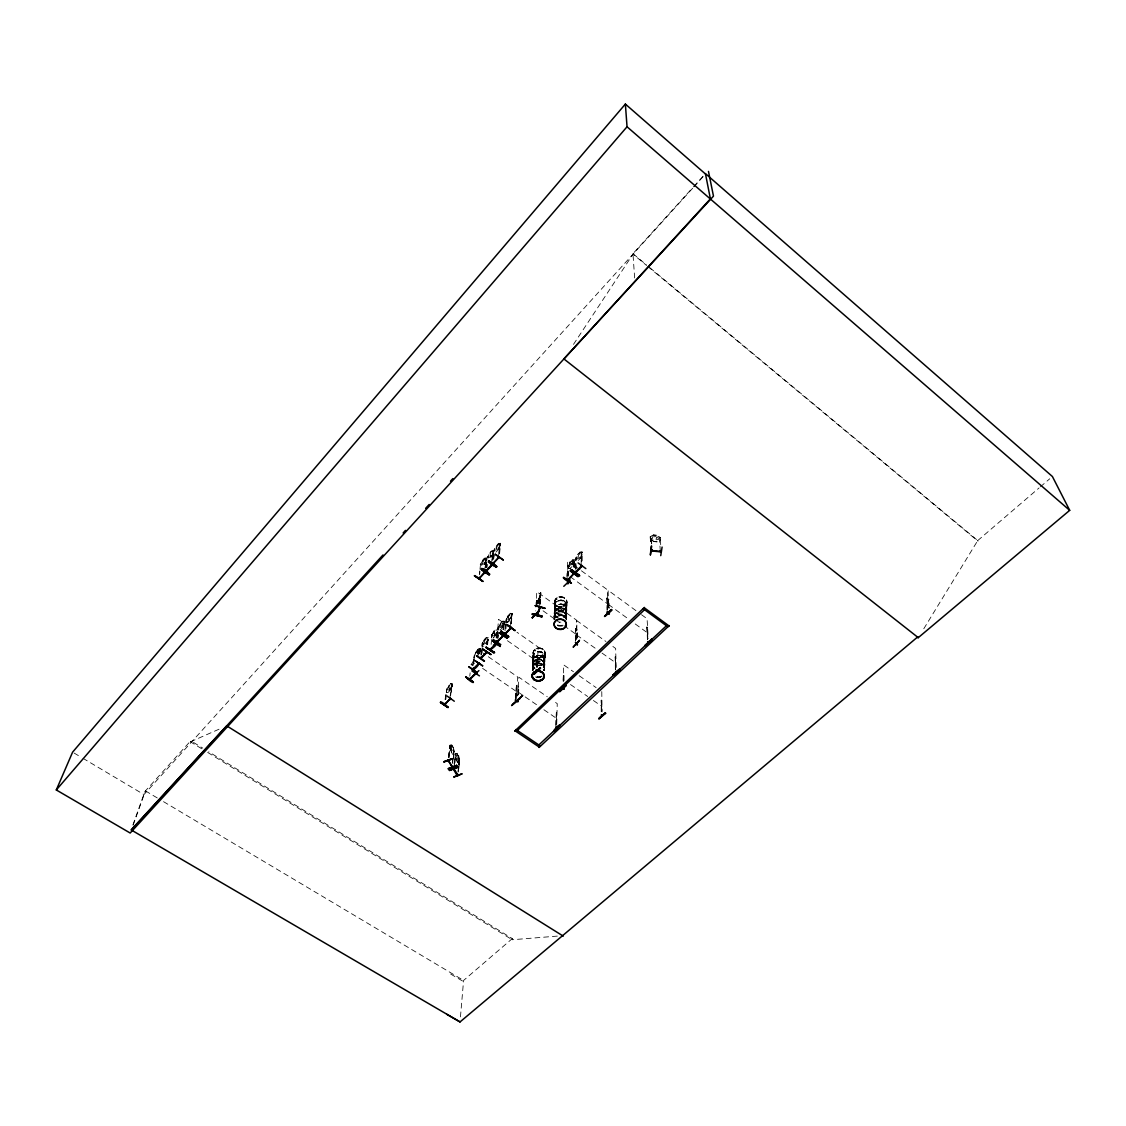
<?xml version="1.0" encoding="UTF-8"?>
<svg xmlns="http://www.w3.org/2000/svg" width="1126" height="1126" viewBox="0 0 1126 1126"><rect width="100%" height="100%" fill="white"/><g stroke="black" fill="none" stroke-linecap="round" stroke-linejoin="round"><path stroke-width="0.75" stroke-dasharray="5 3.75" d="M581.157 564.858L581.213 552.585L582.17 552.219L579.946 552.162M581.438 561.55L581.593 552.782M581.776 560.748L581.804 551.979M582.043 560.945L582.086 552.162M582.156 554.274L580.031 558.735L577.722 560.889L580.031 558.735L582.241 554.33L582.156 552.064L579.989 552.064L575.569 558.651M577.202 637.935L576.822 629.406L577.258 630.096M577.427 637.724L577.483 629.884M575.879 568.757L575.935 562.493M575.949 560.931L575.977 557.806L575.569 567.983M575.372 641.046L575.71 628.308L576.076 638.4M576.146 568.954L576.174 565.829M575.597 640.835L575.71 628.308M576.287 639.751L576.442 620.088L536.806 591.713L535.68 610.897M576.737 638.808L576.892 620.707L605.957 641.51M573.993 567.546L574.077 559.706L570.094 561.973L567.856 568.56L570.08 568.672L572.289 566.462L574.415 562.001M574.26 567.729L574.513 559.861L574.344 562.057M575.287 569.348L575.977 557.806M573.415 566.561L574.077 559.706M573.683 566.758L573.852 560.551M566.533 616.626L566.491 619.962A6.179 5.151 1.3 0 0 560.607 615.19A6.179 5.151 1.3 0 0 554.231 619.399M566.659 609.293L566.561 615.964L565.505 613.586L566.688 616.246L565.984 619.159A6.249 5.222 1.3 0 0 560.692 611.559A6.249 5.222 1.3 0 0 554.527 618.512L554.133 617.118M566.688 608.631L566.73 605.366M566.758 604.704C569.672 596.822 556.666 593.402 554.639 600.904M567.152 577.919C565.801 575.09 568.94 568.391 567.307 569.39M567.42 575.991L567.687 560.748L580.045 569.784M567.814 575.696L567.983 566.279L572.374 559.833L574.513 559.861M568.095 576.498L568.306 565.491L568.405 575.119M564.858 616.203L564.633 615.5L564.337 616.274M564.83 604.057C562.353 603.367 564.872 606.464 564.773 604.169M563.746 680.794L563.436 673.714L563.056 681.92M563.957 680.583L564.084 674.178M564.337 616.091L563.338 615.725L564.168 615.077M563.267 681.723L563.605 664.833L573.5 671.758M556.737 724.074L557.243 703.637L552.979 700.696M555.836 725.454L556.371 712.237L556.525 724.271M556.047 725.257L556.371 712.237M557.103 610.517L556.23 610.897M556.92 599.173L556.708 599.553M557.074 610.405L556.99 610.855M554.217 619.075L554.245 617.4M554.288 616.738L554.471 610.067M554.499 609.405L554.583 606.14M554.611 605.478L554.724 602.213M544.435 669.843L544.477 668.14M544.52 667.451L544.759 660.61M544.801 659.935L544.914 656.585M544.956 655.909L545.054 652.559M542.802 655.05L542.887 656.05M542.859 656.261L542.465 655.937M536.398 666.719L537.102 655.416L537.074 667.197M536.623 666.508L537.102 655.416M539.635 606.351L540.438 592.881L538.58 601.185L540.367 595.95M537.285 666.986L538.158 647.07L516.961 632.221M539.959 604.029L540.438 592.881M540.283 604.113L540.818 592.825L538.073 600.848M532.626 663.369L532.542 664.833L533.105 662.102L536.553 659.526M532.795 659.695L533.175 662.496M533.105 653.361C532.767 645.958 546.209 646.507 545.111 653.924C543.633 660.188 532.232 658.766 533.189 652.067L532.415 670.575M535.3 650.307L535.286 650.166M535.329 662.144L534.4 661.778L535.329 662.032M537.637 603.874L538.453 599.947M537.961 603.958L538.031 599.961M538.214 603.24L538.425 600.031M536.694 604.451L536.398 600.271L536.863 600.988M536.919 604.24L537.088 600.763M541.972 656.233L541.902 655.135L543.154 655.079M543.196 655.698L542.633 656.416L541.705 655.642M544.801 661.455A6.066 4.983 2.4 0 0 536.736 655.811A6.066 4.983 2.4 0 0 534.934 664.284A6.066 4.983 2.4 0 0 544.801 661.455L544.463 658.752M544.998 657.542L544.618 654.727M544.646 667.788L543.971 670.547A6.109 4.997 2.5 0 0 538.749 663.27A6.109 4.997 2.5 0 0 532.767 669.914L533.034 665.776M544.787 663.932L544.717 665.41C545.519 659.723 537.679 657.387 533.949 661.145A6.024 4.926 2.4 0 0 534.822 668.14L532.922 665.973L533.837 664.748M557.342 936.1L512.246 939.746L512.302 938.591L208.732 751.788M554.668 600.932C553.71 606.59 561.944 609.082 565.477 605.324M554.316 611.953L554.231 613.473L554.822 610.63M555.864 605.816L554.414 608.336L554.794 611.305M554.456 605.816L554.541 604.451M554.119 617.076L554.203 615.711M563.042 615.922L563.802 615.218M517.721 695.755L518.833 677.176L547.278 696.783M518.27 694.812L518.298 686.114L517.51 695.967M518.481 694.615L518.959 686.578M564.633 603.944L565.083 605M564.675 601.354L566.885 604.986L565.351 608.941M565.28 612.868L566.73 610.362L566.364 607.393M566.645 614.05L566.758 612.53M515.652 698.275L516.44 685.41L516.201 697.332M516.313 698.739L517.65 676.937L486.798 655.698M515.441 698.472L516.44 685.41M511.514 623.185L511.922 613.332L510.458 626.788M510.374 613.22C499.831 623.523 511.232 626.056 512.358 613.473L510.374 613.22L506.053 619.652M510.951 623.748L511.753 613.923M511.246 623.002L511.922 613.332M506.193 622.087L506.77 618.948M505.968 628.73L506.334 623.888M506.447 622.27L506.827 618.878L505.658 626.056M504.307 623.635L504.476 621.256M499.972 629.983C502.196 629.153 506.447 620.919 503.561 621.735L502.942 629.814M505.025 630.715L505.504 624.254M505.63 622.65L506.433 618.85M503.336 628.378L503.955 621.763M503.505 629.251L504.124 621.172M503.758 629.448L504.406 621.341L502.562 621.13M497.748 638.006L498.269 631.517M498.41 629.898L499.071 626.661L497.847 633.882M498.002 638.189L498.269 634.937M496.172 637.865L496.847 629.744L497.833 629.335M496.439 638.048L496.847 633.178M496.89 637.612L497.41 629.195M497.002 637.499L498.579 619.342L505.658 624.297M497.312 636.936L497.72 632.066M497.847 630.447L498.663 626.647M497.565 638.09L497.819 634.965M495.933 552.12L498.171 549.952L500.591 543.295M460.464 1016.891L463.588 980.436L512.302 938.591M491.499 637.78L492.358 634.684M498.579 556.005L499.648 543.816L500.676 543.365M491.133 644.396L491.555 639.512M491.696 637.893L491.992 634.628L491.963 638.076M499.17 552.725L500.493 543.408L498.663 543.323L494.032 549.657L495.018 549.108L493.498 558.595M499.311 553.668L500.225 543.211M499.592 553.865L500.493 543.408L500.324 545.533M486.826 644.593L487.417 638.076C491.443 636.091 481.069 652.433 488.191 639.962M487.094 644.776L487.811 638.104M487.375 644.044L487.966 637.527M487.642 644.227L488.248 637.682L487.417 638.076M492.484 559.495L493.301 550.755L493.484 553.148M493.216 558.397L493.709 553.162M493.638 559.552L494.595 549.066M481.928 652.911L482.998 642.932L481.689 650.195M491.583 563.591L492.653 552.064C490.612 548.601 488.388 556.427 487.431 557.483M492.189 560.298L492.681 555.048M493.104 551.599L493.301 550.755M480.957 654.91L482.055 643.467L482.857 643.087M481.224 655.093L481.534 651.827M481.661 652.728L482.59 642.918M486.643 567.49L486.953 564.365M486.911 567.687L487.22 564.562M486.84 560.284L487.15 557.159L488.135 556.61L487.276 559.594M479.155 652.587L479.479 649.308C481.928 648.59 476.622 647.886 479.409 649.969L477.776 654.403M479.549 653.685L480.028 648.759M479.803 653.854L480.45 648.9L477.987 655.543M480.169 651.25L480.366 648.843L479.479 649.308M485.25 566.617L486.319 558.017L484.504 571.107M485.39 567.391L486.01 561.142M485.658 567.588L486.277 561.339M484.236 564.759L486.685 558.102L484.236 564.759L482.027 566.899M486.221 566.519L486.685 561.846M478.057 653.15L478.381 649.899L485.39 654.727M473.75 661.398L474.426 654.938M473.694 663.96L474.356 657.387M473.145 664.509L473.652 659.583M473.821 657.936L474.412 654.825M474.187 657.26L476.565 650.575L478.677 648.604M458.803 768.579L459.704 759.994L457.142 753.252M479.493 573.979L479.817 570.854M479.986 569.277L480.478 564.576L482.702 560.284L484.813 558.088L486.77 558.172M479.62 574.767L479.943 571.628M481.154 564.027L480.211 564.393L481.098 563.915M469.795 676.149L470.147 672.841M458.676 762.949L458.564 755.49M458.043 771.423L458.592 766.271M458.775 764.554L459.507 759.332M458.155 772.126L458.69 766.975M458.873 765.258L459.028 759.515L459.704 759.994M454.102 763.963L455.228 753.688L457.156 753.336M454.116 767.988L455.453 753.463L455.903 754.167L455.228 753.688M454.96 762.738L456.002 753.941M452.286 763.203L453.679 750.592L453.243 747.157L451.723 744.933L450.062 745.229L448.415 761.331M452.568 763.09L454.045 750.929M453.44 756.953L453.905 751.112L453.342 760.275M448.415 757.305L450.147 745.187M448.697 757.193L450.104 745.088M449.091 757.798L450.555 745.792M449.907 697.656L452.019 683.806L450.893 695.643M450.639 695.46L452.019 683.806M446.22 692.096L447.951 692.574C449.837 690.942 455.298 683.932 450.696 683.496L446.501 689.745L447.135 689.267M445.08 699.528L446.839 688.985L445.868 699.176M445.347 699.696L446.839 688.985M539.481 595.401L539.058 599.187L539.678 594.5M651.701 543.605L651.236 536.652L650.321 536.567L653.361 534.963L656.697 535.399L660.272 537.806M657.246 541.803L653.798 541.606L650.392 539.016M651.658 543.914L651.236 536.652M653.404 535.117L652.024 538.749L654.29 540.227L658.64 539.312L656.768 535.244L660.286 537.707L660.441 539.987L657.232 541.888L653.868 541.451L650.293 539.016M654.544 535.483L656.852 537.538L655.909 539.241L653.615 538.2L654.558 535.399M660.695 544.688L660.202 537.412L659.357 537.566M540.719 595.077L538.101 603.015M579.327 553.204L577.863 557.497L580.003 555.343L579.243 553.148M509.726 614.332L508.22 617.639L508.783 618.836L510.177 616.612L509.642 614.275M494.61 630.799L494.286 634.656L495.665 632.446L495.187 630.081M485.883 638.442L484.363 641.736L484.856 642.96L486.249 640.764L485.799 638.386M476.439 652.939L477.888 649.575M201.695 748.748L190.421 741.809L190.787 740.753L202.75 748.114M449.443 685.199L448.964 689.154C450.442 688.816 451.174 683.398 449.358 685.143M498.002 544.463L496.355 548.742L498.424 546.589L497.917 544.407M490.429 552.697L490.077 556.385L491.598 553.148L491.119 551.979L490.345 552.627M484.166 559.214L482.491 563.493L484.532 561.367L484.081 559.158M538.481 599.834L537.778 600.679M132.91 824.908L144.775 791.803M133.164 825.161L145.451 790.888L190.787 740.753M487.347 638.738C485.644 634.74 482.871 642.833 483.223 644.452L485.728 643.185L487.178 640.469M533.583 654.22L533.372 658.471M532.795 659.667L533.386 658.26M554.527 604.409L555.146 602.973M554.428 608.336L555.034 606.886M498.663 543.323L496.608 545.617L495.271 550.487L497.903 548.925L499.423 546.166M554.203 615.669L554.822 614.205M554.076 619.68L554.71 618.216M542.718 654.91L542.127 655.36M493.751 550.895C490.148 549.938 488.628 555.132 488.374 558.003L490.978 556.469L492.498 553.71M563.633 604.24L563.816 605.366L565.013 604.915M544.632 655.163L545.111 653.939A5.954 4.898 2.4 0 0 537.102 648.421A5.954 4.898 2.4 0 0 535.329 656.768A5.954 4.898 2.4 0 0 545.012 653.981M544.407 658.977L544.998 657.598M485.672 559.326C483.758 555.878 481.323 563.422 481.407 565.238L483.997 563.718L485.503 560.973M544.252 663.003L544.731 661.792M544.801 661.666A6.066 4.983 2.4 0 1 534.92 664.495A6.066 4.983 2.4 0 1 536.736 656.022A6.066 4.983 2.4 0 1 544.801 661.666L543.45 664.016M566.181 607.871L566.688 606.604A6.094 5.109 1.3 0 0 558.609 600.904A6.094 5.109 1.3 0 0 556.723 609.616A6.094 5.109 1.3 0 0 566.659 606.689M544.717 665.255L543.365 667.76A5.982 4.898 2.4 0 0 542.493 660.68A5.982 4.898 2.4 0 0 534.062 661.187A5.982 4.898 2.4 0 0 534.836 668.112A6.137 5.011 2.5 0 0 532.753 669.984L533.654 668.858M566.111 611.798L566.716 610.362A6.207 5.208 1.3 0 0 558.482 604.521A6.207 5.208 1.3 0 0 556.554 613.374A6.207 5.208 1.3 0 0 566.688 610.405M566.674 613.909L565.28 616.527L566.167 615.218M477.579 653.516L477.959 649.632M457.677 754.321L456.889 756.756L457.705 759.107L458.395 757.826L457.592 754.364M568.531 565.716L567.983 566.279M452.258 746.017L451.456 748.424L452.272 750.789L452.976 749.522L452.173 746.045M495.412 635.965L497.565 631.559L493.301 637.893L495.299 635.88M507.812 622.059L512.119 615.697M491.992 634.628C491.246 637.006 494.567 626.633 497.762 629.42M491.766 635.43L495.947 629.181L496.763 630.419M498.382 627.506L502.604 621.031L504.561 621.313M475.172 653.502L476.678 650.659M471.273 664.889L473.497 660.582L472.132 665.607L473.286 665.705M484.462 639.399L482.238 643.706L484.546 639.455M452.089 686.241L449.851 690.548L447.866 692.518L446.36 692.068M498.142 549.924L500.394 545.491M482.815 560.368L480.394 564.647M493.455 553.035L489.008 559.65M492.78 554.555L491.119 557.412M503.35 624.114L501.886 626.844L499.325 628.153C498.973 626.38 501.563 618.821 503.477 622.411M511.148 616.288L509.698 619.004L507.094 620.356L508.276 615.331M496.622 632.136L495.159 634.853L492.625 636.148L493.85 631.109M451.216 686.747L449.767 689.422L447.388 690.562L448.725 685.467M923.784 628.758L977.748 540.564L647.844 266.046M573.5 344.373L633.009 254.166L646.479 265.384M564.492 609.053L565.646 610.081L563.169 608.153M555.034 603.086L555.977 601.903M554.808 610.616L556.92 608.561M554.808 610.785L558.369 607.941L563.169 608.307M554.71 614.332L555.653 613.135M554.597 618.329L555.54 617.132M565.477 605.295L566.871 602.874L566.575 600.158M535.765 650.715L535.117 650.983M533.485 654.347L534.386 653.221M534.188 657.246L533.288 658.372L534.076 659.555M533.091 662.257L533.963 661.004M543.605 659.991L544.505 658.865L543.774 657.683M534.808 668.267A6.024 4.926 2.4 0 1 534.034 661.314A6.024 4.926 2.4 0 1 542.507 660.793A6.024 4.926 2.4 0 1 543.281 667.76L544.238 666.508M634.642 277.967L632.967 253.674L692.574 187.789M693.743 186.508L703.088 176.163M692.659 188.253L143.959 794.576L83.014 758.333M693.827 186.958L703.187 176.613M504.378 621.355L503.561 621.735M512.189 613.529L511.359 613.895M497.664 629.378L496.847 629.744M577.807 554.302L580.059 552.134L581.1 553.302L579.637 557.708L576.793 559.242L577.765 554.288M568.306 565.491L568.053 566.35M574.344 559.904L573.486 560.298M582.072 552.176L581.213 552.585M471.006 664.593L471.935 664.058L471.259 664.776M451.498 684.341L452.286 683.989L450.667 683.581M474.398 663.495L473.173 663.918M607.055 610.292L607.027 597.934L607.702 609.053M608.279 607.773L608.322 598.877L609.194 608.054M608.955 608.265L608.983 599.37M647.422 639.737L646.929 626.985L647.985 638.653M615.373 669.745L615.246 656.81L616.021 670.209M601.214 711.688L601.27 700.133L601.861 712.139M977.748 540.564L1039.073 487.938M1040.396 486.798L1049.728 478.789M556.033 598.483L557.229 597.568M564.042 617.414L565.266 616.372M538.003 602.987L538.791 602.607M190.421 741.809L220.4 728.621M451.737 745.032L450.653 748.086L451.442 750.972L453.482 752.407M449.738 747.537L452.37 754.42L454.172 754.153M459.464 762.386L457.818 762.738L456.48 760.444M459.422 760.106L458.676 755.433M457.818 762.738L455.284 755.856L456.368 760.514M557.103 598.976L556.371 599.525M558.369 608.082L561.607 607.885M537.046 648.238L538.594 647.971M455.495 753.561L457.255 753.308L456.086 756.419L456.889 759.304L458.901 760.712M491.823 550.994L493.681 550.994M484.856 558.229L486.699 558.257M538.101 659.414L541.24 659.906M653.347 535.047L656.768 535.244M650.279 536.877L651.208 536.863M660.16 537.721L659.132 537.707M507.868 622.214L505.968 622.002M486.502 637.344L488.332 637.752M482.083 645.93L483.856 646.211M538.875 602.734L540.916 592.853L539.987 593.346L540.438 594.275M540.184 648.069L541.69 648.477M554.597 614.683L557.834 617.667M556.455 617.09L557.82 617.836A6.109 5.109 1.3 0 1 555.484 610.362A6.109 5.109 1.3 0 1 564.816 609.771A6.109 5.109 1.3 0 1 563.957 617.569M450.639 974.032L463.49 981.59M74.091 753.041L81.522 757.46M145.451 790.888L157.513 798.081M163.537 801.67L463.588 980.436M207.663 752.421L512.246 939.746M450.696 683.496L451.427 684.974M517.946 691.955L538.129 705.777M543.9 709.732L556.877 718.613M482.632 668.38L516.75 691.716M507.432 640.694L537.524 661.652M570.474 684.524L587.673 696.501M593.402 700.499L602.002 706.495M502.027 627.858L504.378 623.593M579.158 675.727L596.133 687.62M510.331 613.318L511.274 614.585M543.07 610.813L554.147 618.709M555.54 619.694L562.465 624.62M563.859 625.606L576.329 634.487M576.765 635.106L596.414 649.083M602.03 653.08L616.063 663.073M612.882 646.465L615.655 648.449L616.246 669.998M570.22 576.709L607.829 604.029M608.448 604.479L628.181 618.836M635.233 623.959L647.914 633.178M567.856 568.56L570.108 568.574L572.163 566.378M572.289 559.763L573.359 562.676L571.909 565.421L569.094 566.941L570.094 561.973M581.424 570.783L607.519 589.855L607.927 608.842M635.951 610.63L608.139 590.305L608.519 607.547M641.51 614.697L647.07 618.765L648.224 638.442M632.967 253.674L646.493 264.92M647.83 266.496L978.001 541.198M534.751 668.295L532.57 664.692M564.45 612.586L565.562 613.628M556.666 609.447A6.193 5.194 1.3 0 1 558.595 600.608A6.193 5.194 1.3 0 1 566.758 606.478A6.193 5.194 1.3 0 1 556.666 609.447L554.456 605.858M564.365 616.584L565.477 617.625M564.59 605.267L566.462 607.533M498.705 543.478L499.564 544.534M452.455 754.378L449.823 747.509M533.105 662.37L533.893 663.58M543.675 661.609L544.421 662.792M543.492 665.199L544.266 666.409M543.928 653.657L544.717 654.882M555.343 616.063L554.245 613.332M554.837 607.21L555.625 608.504M554.71 611.151L555.512 612.431M565.505 617.653L566.251 618.878M554.935 603.635L555.681 604.845M565.66 609.94L566.406 611.319M544.182 666.268L544.632 667.76M554.471 605.844L554.907 607.364M566.434 603.466L566.871 604.986M566.406 611.165L566.716 612.671M566.322 614.909L566.674 616.246M659.287 537.341L660.343 551.276M650.321 536.567L650.786 543.534M650.138 536.835L650.744 543.83M646.929 626.985L647.647 639.526M615.246 656.81L615.598 669.534M607.027 597.934L607.28 610.067M601.777 691.589L602.072 711.942M601.27 700.133L601.425 711.477M537.792 665.776A5.982 4.898 2.4 0 1 533.625 658.457A5.982 4.898 2.4 0 1 543.379 657.865A5.982 4.898 2.4 0 1 540.874 665.593M543.253 667.324A5.968 4.884 2.4 0 0 542.493 660.427A5.968 4.884 2.4 0 0 534.09 660.934A5.968 4.884 2.4 0 0 534.864 667.845A6.038 4.926 2.5 0 0 532.865 669.787M534.034 661.173A6.024 4.926 2.4 0 1 542.521 660.666A6.024 4.926 2.4 0 1 543.281 667.619M534.836 668.45A5.968 4.884 2.4 0 1 534.062 661.539A5.968 4.884 2.4 0 1 542.479 661.032A5.968 4.884 2.4 0 1 543.239 667.929M541.817 675.994A6.038 4.926 2.5 0 1 534.484 675.656M536.257 667.268A6.038 4.926 2.5 0 1 537.792 667M543.281 669.154A6.038 4.926 2.5 0 1 544.013 670.308M541.859 676.304A6.137 5.011 2.5 0 1 534.414 675.952M532.781 669.703A6.109 4.997 2.5 0 1 538.749 663.059A6.109 4.997 2.5 0 1 544.055 670.223M540.396 677.261A6.038 4.926 2.5 0 1 534.456 676.346M532.823 670.477A6.038 4.926 2.5 0 1 533.668 669.393M541.859 676.515A6.137 5.011 2.5 0 1 534.4 676.163M532.753 670.195A6.137 5.011 2.5 0 1 533.597 669.097M557.905 617.358A6.109 5.109 1.3 0 1 555.512 609.771A6.109 5.109 1.3 0 1 564.83 609.18A6.109 5.109 1.3 0 1 563.971 616.978M557.891 617.625A6.123 5.123 1.3 0 1 555.484 610.01A6.123 5.123 1.3 0 1 564.844 609.419A6.123 5.123 1.3 0 1 563.971 617.245M557.666 625.662A6.179 5.151 1.3 0 0 562.381 625.887A6.277 5.236 1.3 0 1 557.637 625.507M555.568 617.667A6.179 5.151 1.3 0 1 562.944 616.372M564.295 617.118A6.179 5.151 1.3 0 1 565.379 618.118M554.119 619.821A6.277 5.236 1.3 0 1 559.777 615.556A6.277 5.236 1.3 0 1 566.223 619.061M562.409 625.212A6.179 5.151 1.3 0 1 556.328 624.254M554.611 618.723A6.151 5.151 1.3 0 1 560.692 611.868A6.151 5.151 1.3 0 1 565.956 619.244M560.903 622.143A6.151 5.151 1.3 0 1 559.298 622.059M554.527 618.301A6.249 5.222 1.3 0 1 560.706 611.348A6.249 5.222 1.3 0 1 566.054 618.85M554.625 618.047A6.151 5.137 1.3 0 1 560.706 611.207A6.151 5.137 1.3 0 1 565.97 618.582M572.304 562.099L571.586 564.619L570.164 565.196L570.924 561.621L571.642 560.903L572.304 562.099M502.463 623.424L501.661 625.972L500.366 626.45L501.957 622.143L502.463 623.424M497.875 628.026L498.339 628.716L497.875 628.026M453.271 747.129L454.341 751.774L453.271 747.129M544.111 670.519L543.323 669.294A6.137 5.011 2.5 0 1 544.097 670.519M535.357 656.599A5.926 4.87 2.4 0 0 544.984 653.84A5.926 4.87 2.4 0 0 537.116 648.309A5.926 4.87 2.4 0 0 535.357 656.599M535.343 656.937A5.912 4.87 2.4 0 0 544.956 654.164A5.912 4.87 2.4 0 0 537.102 648.66A5.912 4.87 2.4 0 0 535.343 656.937M535.103 660.455A6.052 4.968 2.4 0 0 544.956 657.64A6.052 4.968 2.4 0 0 536.919 652.01A6.052 4.968 2.4 0 0 535.103 660.455M535.005 663.988A5.982 4.898 2.4 0 0 544.717 661.215A5.982 4.898 2.4 0 0 536.792 655.656A5.982 4.898 2.4 0 0 535.005 663.988M535.16 660.638A5.954 4.898 2.4 0 0 544.843 657.865A5.954 4.898 2.4 0 0 536.933 652.306A5.954 4.898 2.4 0 0 535.16 660.638M535.117 660.258A6.052 4.968 2.4 0 0 544.956 657.429A6.052 4.968 2.4 0 0 536.919 651.799A6.052 4.968 2.4 0 0 535.117 660.258M535.188 659.963A5.954 4.884 2.4 0 0 544.871 657.19A5.954 4.884 2.4 0 0 536.961 651.644A5.954 4.884 2.4 0 0 535.188 659.963M537.947 663.58A6.024 4.926 2.5 0 0 532.851 670.125A6.038 4.926 2.5 0 1 537.947 663.58A6.038 4.926 2.5 0 1 544.435 669.421A6.024 4.926 2.5 0 0 537.947 663.58M538.763 662.89A6.01 4.912 2.5 0 0 532.88 669.435A6.024 4.926 2.5 0 1 538.763 662.89A6.024 4.926 2.5 0 1 543.985 669.956A6.01 4.912 2.5 0 0 538.763 662.89M556.61 613.543A6.109 5.123 1.3 0 0 566.589 610.63A6.109 5.123 1.3 0 0 558.51 604.817A6.109 5.123 1.3 0 0 556.61 613.543M556.835 605.675A6.052 5.095 1.3 0 0 566.716 602.776A6.052 5.095 1.3 0 0 558.721 597.005A6.052 5.095 1.3 0 0 556.835 605.675M556.821 606.013A6.052 5.095 1.3 0 0 566.702 603.114A6.052 5.081 1.3 0 0 558.721 597.343A6.052 5.095 1.3 0 0 556.821 606.013A6.052 5.081 1.3 0 0 566.702 603.1A6.052 5.095 1.3 0 0 558.707 597.343A6.052 5.081 1.3 0 0 556.835 605.999M556.624 612.882A6.109 5.123 1.3 0 0 566.603 609.968A6.109 5.123 1.3 0 0 558.524 604.169A6.109 5.123 1.3 0 0 556.624 612.882M556.554 613.177A6.207 5.208 1.3 0 0 566.688 610.208A6.207 5.208 1.3 0 0 558.496 604.31A6.207 5.208 1.3 0 0 556.554 613.177M556.666 609.236A6.193 5.194 1.3 0 0 566.758 606.281A6.193 5.194 1.3 0 0 558.595 600.397A6.193 5.194 1.3 0 0 556.666 609.236M556.737 608.955A6.094 5.109 1.3 0 0 566.674 606.041A6.094 5.109 1.3 0 0 558.637 600.257A6.094 5.109 1.3 0 0 556.737 608.955"/><path stroke-width="1.5" d="M535.54 614.993L536.511 614.852M536.595 670.223L536.905 670.913L536.257 669.886M536.497 615.148L535.892 614.134M581.086 566.308L581.607 565.505M581.143 565.97L581.466 566.814M581.818 565.435L575.245 572.472L576.09 572.177M582.086 565.632L582.015 565.688M536.623 669.674L537.144 670.04M579.482 640.215L573.387 646.929M576.85 643.495L577.23 644.804L576.625 643.453M577.455 644.593L577.371 643.875M577.99 576.653L570.249 571.009M578.074 562.916L585.83 568.588M575.668 572.67L575.71 571.375M575.921 643.073L575.499 642.51M576.132 572.121L575.921 571.445M576.259 642.89L575.499 642.355M576.245 642.763L575.879 643.65M576.399 643.664L576.413 644.311M573.993 573.218L567.391 580.284L567.462 579.566M573.204 647.07L579.327 640.722M574.19 573.472L567.729 580.411L567.504 579.609M556.652 727.227L556.328 727.509M571.079 570.192C579.721 574.007 585.084 580.932 571.431 569.545C595.344 587.35 554.808 558.566 578.82 575.794M571.346 582.958C556.807 571.797 565.322 581.143 571.332 583.198M567.968 583.198L567.645 583.521M567.842 580.383L567.912 579.116M567.49 580.129L568.067 579.116M563.802 688.465L563.873 689.196L563.281 688.113M563.788 586.322L570.291 580.031M562.845 688.268L563.76 689.056M563.07 688.07L562.831 688.816M566.04 685.664L559.749 691.35M560.115 725.468C558.721 722.667 546.18 740.514 560.072 725.411M576.512 644.354L577.033 644.719M555.794 727.086L556.005 726.889M601.256 714.926L602.199 715.235M608.096 612.811L607.998 612.178M609.391 613.473L608.322 612.924M538.861 744.948L666.437 625.76M514.793 730.619L539.101 746.988M544.829 608.406L535.216 605.633L544.857 608.068M540.283 745.905L515.961 729.521M615.697 671.659L615.964 671.772M542.07 616.119L541.902 616.865L532.302 614.43L532.457 613.712L542.07 616.133L532.443 613.769M536.286 670.519L536.483 669.688M540.184 607.224L539.537 608.04L539.875 606.604M539.537 608.04L539.706 606.745M539.945 608.026L540.198 606.689M534.02 673.855L540.297 667.577L533.991 673.559M537.482 614.641L537.721 613.909M540.184 607.336L537.454 615.162L537.792 614.022M535.441 614.303L536.131 615.458L536.426 614.514M535.512 615.021L535.666 614.092M532.246 617.78L538.763 611.277L532.274 617.569M647.549 641.975L648.393 641.454M520.296 698.261C492.667 721.977 542.45 677.951 513.09 703.961M517.144 700.738L517.186 701.343C518.889 703.074 517.13 699.443 517.2 701.456L517.777 701.216M518.087 700.935L518.016 701.512M517.383 730.478L644.551 609.715M515.469 699.978L516.046 701.146L515.694 699.865M515.933 701.104L515.342 700.076M507.319 624.846L514.948 630.56L507.277 624.86M510.979 627.773L510.542 628.646L511.274 627.421M508.642 636.753L501.014 631.137L508.685 636.795L500.662 631.756L501.028 631.123L508.6 636.837M510.275 628.463L510.36 627.745M510.796 627.309L510.36 628.308M510.754 628.575L511.007 627.238M505.377 632.854L505.081 633.6M510.796 627.872L504.687 633.966L505.433 632.939M503.336 635.965L502.379 636.359L503.252 636.007M504.8 633.291L504.786 633.952M505.236 632.868L505.095 634.135L511.19 628.055M502.379 636.359L502.463 635.627M502.9 635.191L502.646 636.542L503.111 635.12M493.343 645.423L499.226 639.286M492.625 640.849L500.296 646.169M500.817 644.621L493.061 639.343M497.087 643.382L497.382 642.453L497.03 643.298M503.35 635.894L497.115 642.045L497.523 640.708M499.423 632.756L507.39 638.09L499.381 632.77M496.256 643.748C479.718 657.978 499.705 643.889 495.609 644.044M495.581 644.424L495.665 643.706M496.045 644.536L496.102 643.27M496.425 642.242L495.623 644.241M503.181 560.03L495.243 554.316M496.58 643.382L496.467 643.988M496.636 642.031L497.439 643.157M496.369 642.777L496.862 642.073M496.946 641.144L496.847 641.862L502.9 635.768M497.228 641.989L497.382 640.708M494.075 652.32C468.937 636.894 511.612 663.13 486.305 647.394M490.19 649.181L490.176 649.744M498.396 557.454L498.945 556.666L498.734 558.017M490.556 650.012L490.612 648.745M490.725 654.53L483.068 649.252M499.339 556.877L493.005 563.845L493.216 562.536M537.102 614.993L539.734 607.294M537.721 614.543C537.032 613.079 536.792 616.358 537.398 614.275M496.228 567.293L488.234 561.944M488.867 560.678C492.287 567.251 504.927 570.235 488.783 560.987M486.756 651.588L486.291 652.996L486.122 652.081M486.545 651.658L486.376 652.996M486.925 652.503L487.023 651.771M482.674 665.818L475.059 660.793M492.386 564.365L491.668 565.238M492.766 563L493.568 563.338M484.49 660.962L476.833 655.712M481.478 657.936L480.957 657.823M481.252 569.151L489.078 574.922C487.474 567.391 471.991 565.576 489.177 574.795M491.738 565.548L491.457 564.703M491.851 565.534L491.893 564.239M478.93 670.589L472.765 676.473M480.675 657.514L480.577 658.246L486.573 652.151M479.437 675.867L471.836 670.885M481.055 658.358L481.098 657.091M491.358 565.407L492.118 564.168L485.672 571.22L486.39 570.094M476.467 673.644L476.777 673.348M476.523 672.194L468.937 666.676M486.657 570.291L486.08 570.882M476.031 672.94L475.862 673.855L476.847 673.672M478.508 662.975L478.24 664.298L478.086 663.397M478.24 664.298L478.114 663.425M478.705 662.904C480.295 664.593 471.203 672.616 473.244 668.351M478.972 663.087L478.86 663.693M484.827 571.558L484.56 572.923M475.482 672.968L475.116 674.361L474.862 673.461M485.039 571.487L479.029 578.75M474.764 674.178L475.285 673.038M485.264 572.205L484.264 572.684L485.32 571.684M475.749 673.151L475.862 673.855M485.799 570.558L485.785 571.107M486.277 570.136L486.179 571.389L492.287 564.985M473.103 668.351L473.019 669.576M473.511 668.52L472.582 669.506L478.663 663.453M482.772 581.171C457.367 564.506 499.677 593.008 474.848 575.569M470.274 679.133L470.316 678.542M472.681 668.774L472.667 669.351M457.466 774.407L457.747 774.294C459.253 781.768 446.234 755.279 458.071 775.462L458.169 774.787M479.197 577.385L478.93 578.75L485.207 572.304M479.592 578.215L479.395 577.455M469.5 678.781L469.401 679.513L475.425 673.517M469.922 678.373L469.655 679.696M478.663 578.553L478.761 577.835M453.877 777.109L462.153 773.773L453.933 776.827M465.756 676.712C471.203 683.609 479.746 685.199 465.728 676.754M456.649 765.37C431.441 775.856 473.525 759.023 448.43 768.495M453.496 769.213L453.553 768.467M453.848 768.368L454.271 769.663L453.778 768.931M454.327 768.931L453.806 769.663M452.694 766.454L452.638 767.186L452.202 766.454M449.499 770.409L457.705 767.313L449.527 770.184M452.216 767.172L448.049 760.092M448.514 760.078L448.415 761.387L448.331 759.98M448.373 761.317L448.81 760.543M454.299 701.231L446.966 695.952M449.753 698.655L450.104 699.499L450.625 698.359M449.795 698.683L449.992 699.57L450.372 698.176M444.925 703.454L444.756 704.763M445.333 703.623L444.404 704.595L450.301 698.739M651.687 546.152L650.434 554.724M651.292 550.895L651.208 549.981L651.292 550.895L652.278 550.572L651.18 550.431M661.187 551.684C636.795 548.362 663.89 553.528 661.131 550.727M662.102 547.067L660.737 555.639M541.902 616.851L532.317 614.36M608.406 613.557L608.547 612.699L609.405 613.769M601.791 715.362L602.129 715.629M581.185 566.519L581.706 566.012M563.647 577.3L571.389 583.184M508.333 637.119L500.69 631.7M493.709 652.967L486.08 647.619M493.99 652.644L486.348 647.309M484.194 661.286L476.551 656.008M476.495 672.152L468.852 666.986M447.993 707.508C442.87 701.019 434.242 699.147 447.979 707.522L440.435 702.441M448.275 707.17L440.449 702.413M489.472 574.485L481.548 568.841M710.393 198.852L130.18 833.029L56.3 789.959L72.599 752.154L625.366 104.071L705.523 174.037M544.857 608.279L535.202 605.661M448.753 761.289L448.317 760.543L452.596 767.116M458.127 775.533L457.818 774.899M492.724 563.605L499.015 557.145L498.368 557.82M475.608 673.855L469.767 679.625M581.987 566.308L575.569 572.67M481.773 568.602L489.796 574.19M650.378 554.963L651.236 546.138M652.095 550.91L652.137 550.051M56.3 789.959L627.041 126.774L625.366 104.071M383.009 554.963L131.418 830.059L460.027 1021.929L917.521 637.077L918.267 637.654L563.901 358.927L713.476 196.135L708.479 171.405M403.136 532.964L405.501 530.374M425.628 508.361L429.175 504.476M450.499 481.182L452.863 478.592M131.123 829.876L226.72 725.848L563.267 936.128M480.915 658.358L486.911 652.418M514.948 630.56L507.263 625.169L515.032 630.433M500.225 646.493L492.878 640.821M444.826 704.679L450.104 698.81M538.327 611.263L532.317 617.878M567.265 583.254L568.053 583.817M540.649 668.112L534.357 674.108M607.463 611.798L607.66 612.502M607.336 612.347L607.674 613.037M611.334 609.574C590.531 629.941 626.126 596.484 605.056 616.429M604.718 616.161L611.291 609.532M514.765 731.112L644.396 607.407M565.731 685.452L559.791 691.674M559.735 691.575L566.111 685.438M563.281 688.662L563.577 689.337M539.087 747.481L669.182 625.592M652.109 639.427L645.156 645.409M645.057 645.367L651.785 638.949M613.008 674.981C624.663 663.115 619.004 672.489 613.051 675.023M613.023 675.304L619.596 669.294M559.763 724.933L553.626 730.929M605.324 712.744L598.933 718.782L605.647 713.222M710.436 199.063L705.425 173.587L1052.402 476.509L1069.7 510.345L918.169 637.738L917.423 637.147M495.299 554.217L503.252 559.918M578.046 576.54L570.249 570.713M499.423 632.967L507.122 638.301M483.068 649.477L491.006 654.516L483.04 649.266M500.282 646.38L492.583 640.863M443.968 762.035L452.216 758.938M448.373 768.777L456.677 765.441M449.288 770.142L457.761 767.102L449.527 770.522M475.974 673.475L476.72 673.897M608.969 613.98L609.293 613.135M647.886 641.665L648.52 642.101M601.777 715.953L602.114 715.066M446.783 1014.301L460.027 1021.929M475.003 660.61L482.632 665.846M555.991 727.452L556.638 727.86M605.675 713.279C599.539 715.77 594.148 724.482 605.324 712.955M488.797 560.945L496.763 566.645M615.655 671.673L616.386 672.194L616.288 671.476M644.424 607.871L669.224 626.056M627.041 126.774L1069.7 510.345M645.451 645.62L652.151 639.484L651.729 638.892M619.933 669.548L613.417 675.558M667.873 626.816L643.087 608.645M660.427 550.67L660.399 551.627M660.3 550.755L660.385 551.67M652.038 549.952L652.123 550.867M607.322 611.812L607.097 612.023M452.258 758.699L443.757 761.781L452.286 758.727M473.286 682.145L465.685 676.979L473.328 682.173M534.287 679.822A6.066 4.94 2.5 0 0 544.139 677.022A6.052 4.926 2.5 0 0 536.089 671.42A6.066 4.94 2.5 0 0 534.287 679.822A6.052 4.926 2.5 0 0 544.125 677.007A6.066 4.94 2.5 0 0 536.089 671.42A6.052 4.926 2.5 0 0 534.287 679.808M534.287 679.569A6.066 4.94 2.5 0 0 544.139 676.782A6.066 4.94 2.5 0 0 536.089 671.18A6.066 4.94 2.5 0 0 534.287 679.569A6.038 4.912 2.5 0 0 544.125 676.768A6.038 4.912 2.5 0 0 536.103 671.195A6.038 4.912 2.5 0 0 534.315 679.555M556.216 628.308A6.193 5.151 1.3 0 0 566.308 625.366A6.193 5.151 1.3 0 0 558.144 619.539A6.193 5.151 1.3 0 0 556.216 628.308M556.23 628.069A6.179 5.137 1.3 0 0 566.294 625.141A6.179 5.137 1.3 0 0 558.144 619.314A6.179 5.137 1.3 0 0 556.23 628.069"/></g></svg>
